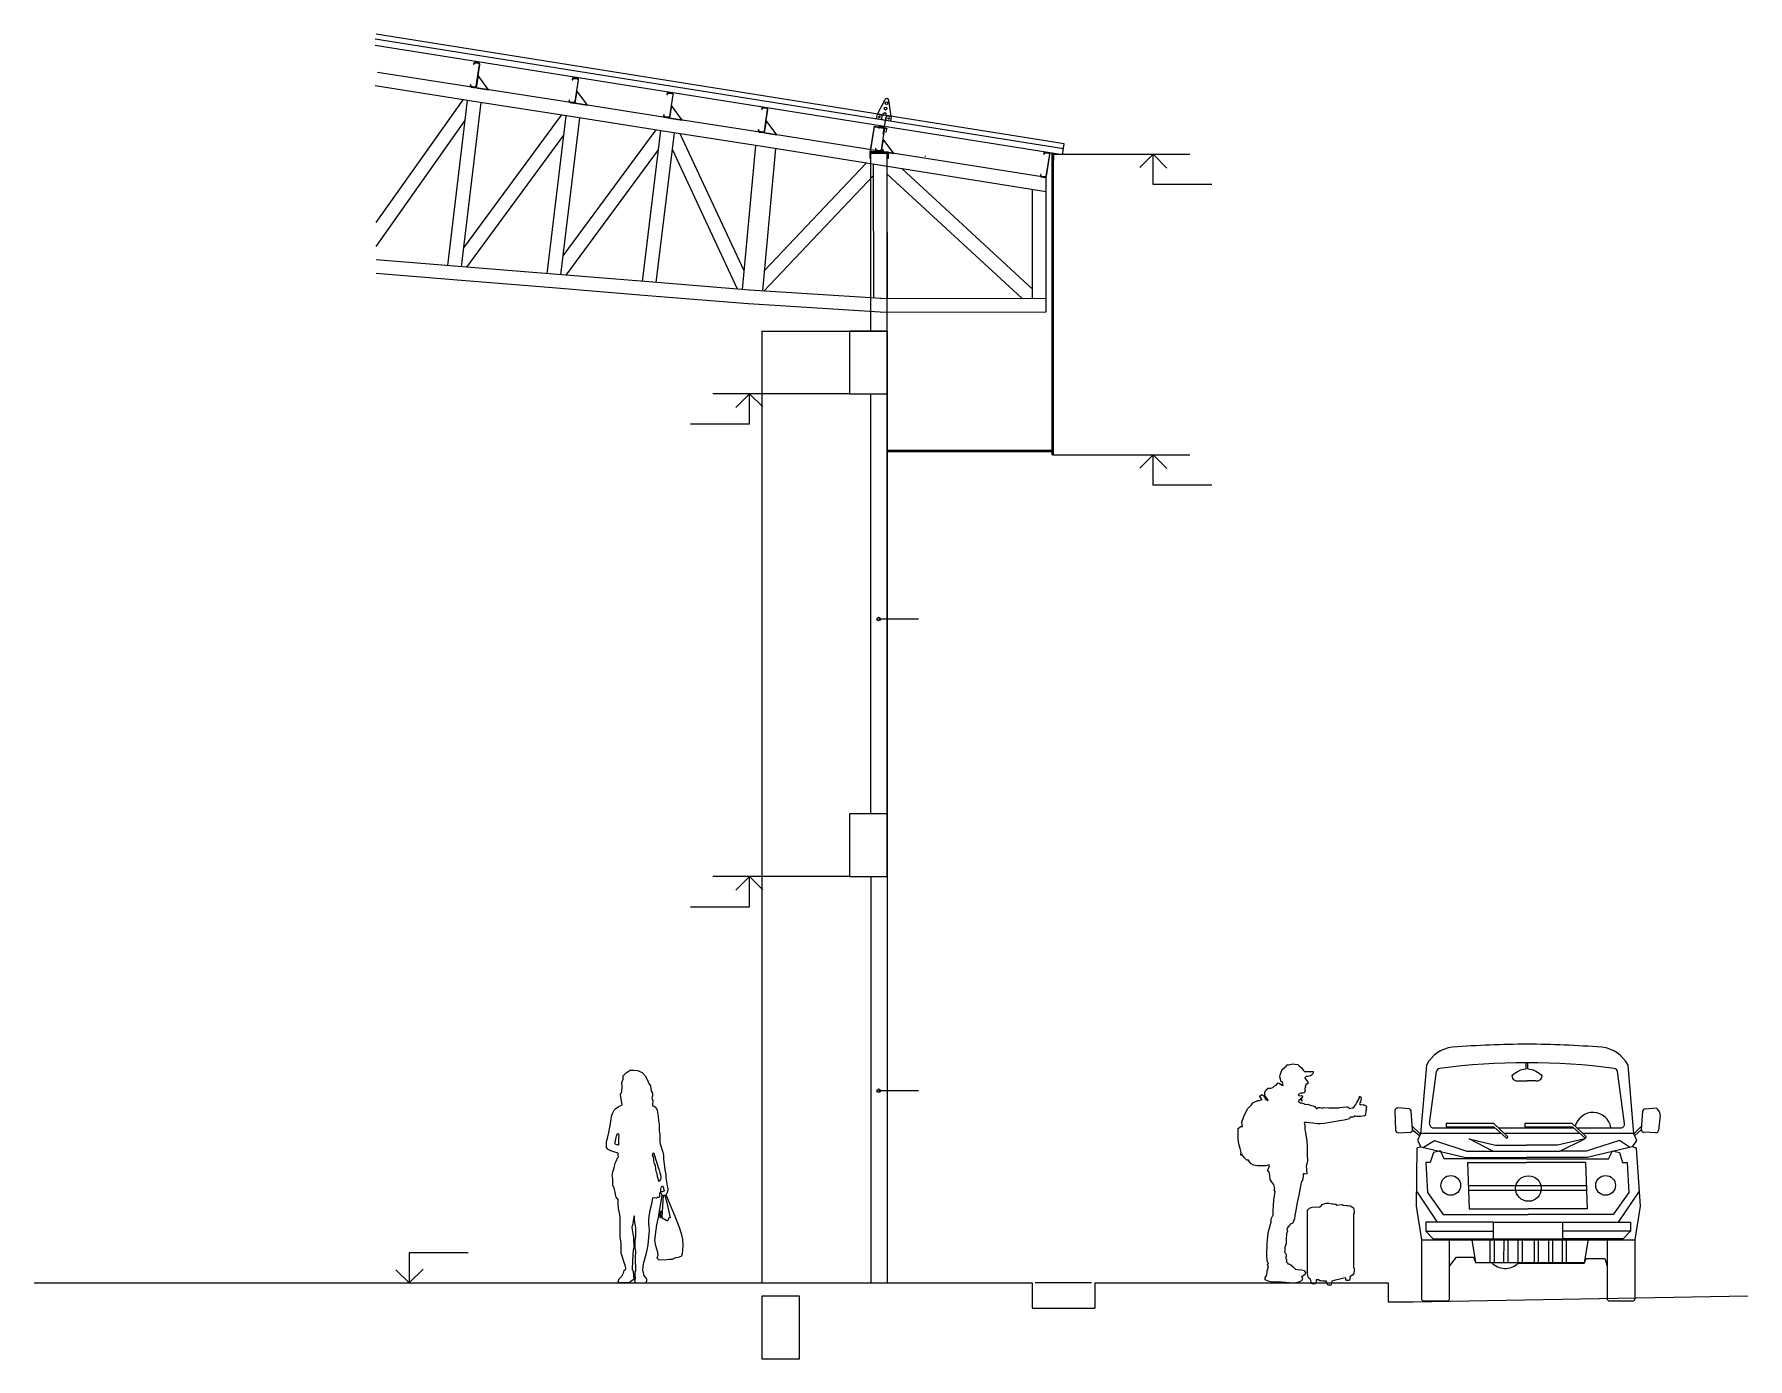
# Model space of a CAD drawing. Header units: metres. Extents: x -30.6 to -16.9, y -0.6 to 10.
import ezdxf

# ---------------------------------------------------------------- set-up
doc = ezdxf.new("R2010")
doc.units = ezdxf.units.M
doc.layers.add('0-cortes', color=7, linetype='Continuous')
doc.layers.add('0-TEXTO', color=7, linetype='Continuous')

msp = doc.modelspace()

# ---------------------------------------------------------------- linework, layer by layer
at = {"color": 11}
for p, q in [((-22.41, 9.056), (-27.904, 9.93)), ((-22.417, 9.007), (-27.904, 9.88)), ((-23.833, 9.321), (-23.833, 9.321)), ((-22.417, 9.007), (-22.41, 9.056)), ((-23.947, 7.6), (-23.947, 9.018)), ((-23.817, 9.018), (-23.947, 9.018)), ((-23.817, 7.6), (-23.817, 9.018)), ((-22.502, 9.012), (-22.502, 6.612)), ((-22.492, 9.012), (-22.502, 9.012)), ((-22.492, 9.012), (-22.492, 6.612)), ((-23.947, 3.745), (-23.947, 7.1)), ((-23.817, 3.745), (-23.817, 7.1)), ((-22.502, 6.647), (-23.817, 6.647)), ((-22.502, 6.637), (-23.817, 6.637)), ((-22.492, 6.612), (-22.502, 6.612)), ((-23.947, 3.245), (-23.947, 0)), ((-23.817, 3.245), (-23.817, 0))]:
    msp.add_line(p, q, dxfattribs=at)
at = {"color": 8}
for p, q in [((-22.403, 9.096), (-27.898, 9.97)), ((-23.894, 9.331), (-23.832, 9.449)), ((-23.784, 9.313), (-23.804, 9.444)), ((-23.827, 9.31), (-23.851, 9.172)), ((-23.827, 9.282), (-23.864, 9.288)), ((-23.888, 9.042), (-23.889, 9.038)), ((-22.417, 9.007), (-22.403, 9.096)), ((-23.701, 8.897), (-22.657, 7.934)), ((-23.516, 8.996), (-23.512, 8.996)), ((-22.492, 9.012), (-21.4, 9.012)), ((-23.817, 8.854), (-22.742, 7.863)), ((-22.547, 7.754), (-22.547, 8.825)), ((-22.657, 7.864), (-22.657, 8.731)), ((-23.869, 7.86), (-22.547, 7.864)), ((-23.869, 7.75), (-22.547, 7.754)), ((-24.817, 7.6), (-24.817, 0)), ((-24.817, 7.6), (-23.817, 7.6)), ((-23.817, 7.6), (-23.817, 0)), ((-24.117, 7.1), (-25.21, 7.1)), ((-22.492, 6.612), (-21.4, 6.612)), ((-24.117, 3.245), (-25.21, 3.245)), ((-19.486, 1.272), (-19.43, 1.688)), ((-18.716, 1.709), (-18.716, 1.758)), ((-18.701, 1.709), (-18.701, 1.758)), ((-17.93, 1.272), (-17.986, 1.688)), ((-18.777, 1.615), (-18.708, 1.615)), ((-18.639, 1.615), (-18.708, 1.615)), ((-19.763, 1.377), (-19.758, 1.218)), ((-19.65, 1.389), (-19.741, 1.397)), ((-19.622, 1.224), (-19.632, 1.371)), ((-17.794, 1.224), (-17.784, 1.371)), ((-17.766, 1.389), (-17.675, 1.397)), ((-19.561, 1.191), (-19.624, 1.251)), ((-19.457, 1.239), (-18.964, 1.239)), ((-18.974, 1.274), (-19.354, 1.274)), ((-19.354, 1.274), (-19.354, 1.247)), ((-19.354, 1.247), (-18.973, 1.247)), ((-18.866, 1.172), (-18.974, 1.274)), ((-18.973, 1.247), (-18.875, 1.158)), ((-18.937, 1.239), (-18.337, 1.239)), ((-18.347, 1.274), (-18.727, 1.274)), ((-18.727, 1.274), (-18.727, 1.247)), ((-18.727, 1.247), (-18.346, 1.247)), ((-18.239, 1.172), (-18.347, 1.274)), ((-18.346, 1.247), (-18.248, 1.158)), ((-18.31, 1.239), (-17.959, 1.239)), ((-17.855, 1.191), (-17.793, 1.251)), ((-17.645, 1.341), (-17.659, 1.218)), ((-19.737, 1.199), (-19.641, 1.203)), ((-19.624, 1.224), (-19.568, 1.176)), ((-19.534, 1.083), (-19.446, 1.137)), ((-19.446, 1.137), (-19.19, 1.051)), ((-18.98, 1.051), (-19.17, 1.152)), ((-19.17, 1.152), (-18.96, 1.101)), ((-18.96, 1.101), (-18.713, 1.101)), ((-18.465, 1.101), (-18.713, 1.101)), ((-18.247, 1.152), (-18.465, 1.101)), ((-18.446, 1.051), (-18.247, 1.152)), ((-17.97, 1.137), (-18.235, 1.051)), ((-17.891, 1.083), (-17.97, 1.137)), ((-17.793, 1.224), (-17.848, 1.176)), ((-17.679, 1.199), (-17.776, 1.203)), ((-19.556, 1.088), (-19.197, 1.003)), ((-19.516, 0.963), (-19.503, 0.723)), ((-19.481, 0.963), (-19.516, 0.963)), ((-19.456, 1.042), (-19.481, 0.963)), ((-19.398, 1.055), (-19.456, 1.042)), ((-19.369, 0.991), (-19.398, 1.055)), ((-18.713, 0.991), (-19.369, 0.991)), ((-19.197, 1.003), (-18.713, 1.003)), ((-19.19, 1.051), (-18.98, 1.051)), ((-19.184, 0.962), (-18.713, 0.962)), ((-18.98, 1.051), (-18.446, 1.051)), ((-18.229, 1.003), (-18.713, 1.003)), ((-18.713, 0.991), (-18.057, 0.991)), ((-18.242, 0.962), (-18.713, 0.962)), ((-18.235, 1.051), (-18.446, 1.051)), ((-17.87, 1.088), (-18.229, 1.003)), ((-18.057, 0.991), (-18.027, 1.055)), ((-18.027, 1.055), (-17.97, 1.042)), ((-17.97, 1.042), (-17.945, 0.963)), ((-17.945, 0.963), (-17.91, 0.963)), ((-17.91, 0.963), (-17.896, 0.723)), ((-19.422, 0.485), (-19.588, 0.732)), ((-19.503, 0.723), (-19.377, 0.547)), ((-17.896, 0.723), (-18.021, 0.547)), ((-17.977, 0.485), (-17.81, 0.732)), ((-19.377, 0.547), (-18.699, 0.547)), ((-18.021, 0.547), (-18.699, 0.547)), ((-18.976, 0.485), (-19.516, 0.485)), ((-19.516, 0.485), (-19.516, 0.413)), ((-19.516, 0.413), (-18.976, 0.413)), ((-19.516, 0.413), (-19.458, 0.351)), ((-18.976, 0.485), (-18.423, 0.485)), ((-18.976, 0.351), (-18.976, 0.485)), ((-18.423, 0.351), (-18.423, 0.485)), ((-18.423, 0.485), (-17.883, 0.485)), ((-17.883, 0.413), (-18.423, 0.413)), ((-17.883, 0.413), (-17.941, 0.351)), ((-17.883, 0.485), (-17.883, 0.413)), ((-19.551, 0.344), (-17.845, 0.344)), ((-19.458, 0.351), (-18.976, 0.351)), ((-19.004, 0.344), (-19.004, 0.164)), ((-18.976, 0.351), (-18.423, 0.351)), ((-18.97, 0.344), (-18.971, 0.164)), ((-18.894, 0.344), (-18.895, 0.164)), ((-18.861, 0.344), (-18.861, 0.163)), ((-18.781, 0.344), (-18.781, 0.163)), ((-18.748, 0.344), (-18.748, 0.163)), ((-18.651, 0.344), (-18.651, 0.163)), ((-18.618, 0.344), (-18.618, 0.163)), ((-18.538, 0.344), (-18.537, 0.163)), ((-18.504, 0.344), (-18.504, 0.164)), ((-18.428, 0.344), (-18.428, 0.164)), ((-17.941, 0.351), (-18.423, 0.351)), ((-18.395, 0.344), (-18.395, 0.164)), ((-19.12, 0.164), (-18.993, 0.164))]:
    msp.add_line(p, q, dxfattribs=at)
at = {"color": 8, "extrusion": (-0.002947, 0.999996, -2e-16)}
for p, q in [((-27.099, 9.542), (-27.887, 9.665)), ((-27.116, 9.433), (-27.904, 9.557)), ((-27.898, 8.467), (-27.203, 9.447)), ((-27.326, 8.123), (-27.168, 9.442)), ((-26.31, 9.419), (-27.099, 9.542)), ((-27.216, 8.114), (-27.059, 9.425)), ((-27.198, 8.264), (-26.417, 9.324)), ((-26.327, 9.31), (-27.116, 9.433)), ((-26.533, 8.058), (-26.38, 9.319)), ((-25.571, 9.192), (-26.327, 9.31)), ((-25.554, 9.301), (-26.31, 9.419)), ((-27.898, 8.276), (-27.188, 9.279)), ((-26.423, 8.049), (-26.271, 9.302)), ((-26.405, 8.2), (-25.661, 9.206)), ((-25.771, 7.996), (-25.624, 9.201)), ((-25.661, 7.987), (-25.515, 9.184)), ((-24.815, 9.074), (-25.571, 9.192)), ((-24.798, 9.183), (-25.554, 9.301)), ((-24.958, 8.081), (-25.469, 9.176)), ((-22.547, 8.825), (-24.798, 9.183)), ((-27.174, 8.111), (-26.398, 9.164)), ((-26.381, 8.046), (-25.643, 9.046)), ((-25.011, 7.935), (-25.532, 9.05)), ((-24.971, 7.932), (-24.866, 9.082)), ((-22.547, 8.713), (-24.816, 9.074)), ((-24.809, 7.924), (-24.706, 9.057)), ((-24.794, 8.087), (-23.984, 8.942)), ((-23.924, 7.864), (-23.927, 8.933)), ((-23.814, 7.86), (-23.817, 8.916)), ((-24.801, 7.92), (-23.927, 8.842)), ((-27.273, 8.119), (-27.898, 8.17)), ((-26.48, 8.054), (-27.273, 8.119)), ((-27.282, 8.009), (-27.898, 8.059)), ((-26.489, 7.944), (-27.282, 8.009)), ((-25.727, 7.882), (-26.489, 7.944)), ((-25.719, 7.992), (-26.48, 8.054)), ((-24.917, 7.928), (-25.719, 7.992)), ((-24.926, 7.818), (-25.727, 7.882)), ((-23.873, 7.75), (-24.925, 7.818)), ((-23.866, 7.86), (-24.918, 7.928))]:
    msp.add_line(p, q, dxfattribs=at)
at = {"color": 4}
for p, q in [((-30.627, 0), (-22.66, 0)), ((-22.66, 0), (-22.66, -0.2)), ((-22.185, 0), (-22.635, 0)), ((-22.16, 0), (-19.817, 0)), ((-22.16, 0), (-22.16, -0.2)), ((-19.817, 0), (-19.817, -0.15)), ((-19.617, -0.15), (-16.946, -0.103)), ((-22.66, -0.2), (-22.16, -0.2)), ((-19.817, -0.15), (-19.617, -0.15))]:
    msp.add_line(p, q, dxfattribs=at)
at = {"color": 8}
for points in [[(-27.07, 9.727, 0.414214), (-27.08, 9.742), (-27.105, 9.745, 0.414214), (-27.119, 9.735), (-27.12, 9.73), (-27.116, 9.729), (-27.115, 9.734, -0.414214), (-27.105, 9.742), (-27.081, 9.738, -0.414214), (-27.074, 9.728), (-27.101, 9.555, -0.414214), (-27.111, 9.548), (-27.135, 9.552, -0.414214), (-27.142, 9.562), (-27.141, 9.567), (-27.145, 9.568), (-27.146, 9.562, 0.391456), (-27.137, 9.548), (-27.123, 9.546), (-27.111, 9.544, 0.414214), (-27.097, 9.555)], [(-26.281, 9.604, 0.414214), (-26.292, 9.619), (-26.316, 9.622, 0.414214), (-26.331, 9.612), (-26.332, 9.607), (-26.328, 9.606), (-26.327, 9.611, -0.414214), (-26.317, 9.618), (-26.293, 9.615, -0.414214), (-26.285, 9.605), (-26.312, 9.432, -0.414214), (-26.322, 9.425), (-26.346, 9.429, -0.414214), (-26.354, 9.439), (-26.353, 9.444), (-26.357, 9.445), (-26.358, 9.439, 0.391456), (-26.348, 9.425), (-26.335, 9.423), (-26.323, 9.421, 0.414214), (-26.308, 9.432)], [(-25.525, 9.486, 0.414214), (-25.536, 9.501), (-25.56, 9.504, 0.414214), (-25.575, 9.494), (-25.576, 9.489), (-25.572, 9.488), (-25.571, 9.493, -0.414214), (-25.561, 9.5), (-25.537, 9.497, -0.414214), (-25.529, 9.487), (-25.556, 9.314, -0.414214), (-25.566, 9.307), (-25.591, 9.311, -0.414214), (-25.598, 9.321), (-25.597, 9.326), (-25.601, 9.327), (-25.602, 9.321, 0.391456), (-25.592, 9.307), (-25.579, 9.305), (-25.567, 9.303, 0.414214), (-25.552, 9.314)], [(-24.77, 9.368, 0.414214), (-24.78, 9.383), (-24.804, 9.386, 0.414214), (-24.819, 9.376), (-24.82, 9.371), (-24.816, 9.37), (-24.815, 9.375, -0.414214), (-24.805, 9.382), (-24.781, 9.379, -0.414214), (-24.774, 9.369), (-24.8, 9.196, -0.414214), (-24.81, 9.189), (-24.835, 9.193, -0.414214), (-24.842, 9.203), (-24.841, 9.208), (-24.845, 9.209), (-24.846, 9.203, 0.391456), (-24.836, 9.189), (-24.823, 9.187), (-24.811, 9.185, 0.414214), (-24.797, 9.196)], [(-23.835, 9.219, 0.414214), (-23.846, 9.234), (-23.87, 9.238, 0.414214), (-23.885, 9.227), (-23.885, 9.222), (-23.881, 9.221), (-23.881, 9.227, -0.414214), (-23.871, 9.234), (-23.846, 9.23, -0.414214), (-23.839, 9.22), (-23.866, 9.048, -0.414214), (-23.876, 9.04), (-23.9, 9.044, -0.414214), (-23.908, 9.054), (-23.907, 9.059), (-23.911, 9.06), (-23.911, 9.055, 0.391456), (-23.902, 9.04), (-23.889, 9.038), (-23.877, 9.036, 0.414214), (-23.862, 9.047)], [(-22.518, 9.01, 0.414214), (-22.529, 9.024), (-22.553, 9.028, 0.414214), (-22.567, 9.018), (-22.568, 9.012), (-22.564, 9.012), (-22.563, 9.017, -0.414214), (-22.553, 9.024), (-22.529, 9.02, -0.414214), (-22.522, 9.01), (-22.549, 8.838, -0.414214), (-22.559, 8.831), (-22.583, 8.835, -0.414214), (-22.59, 8.844), (-22.59, 8.85), (-22.593, 8.85), (-22.594, 8.845, 0.391456), (-22.585, 8.831), (-22.572, 8.829), (-22.559, 8.827, 0.414214), (-22.545, 8.837)]]:
    msp.add_lwpolyline(points, format="xyb", close=True, dxfattribs=at)
for points in [[(-27.083, 9.641), (-27.099, 9.542), (-27, 9.526)], [(-26.295, 9.518), (-26.31, 9.419), (-26.211, 9.403)], [(-25.539, 9.4), (-25.554, 9.301), (-25.455, 9.285)], [(-23.894, 9.331), (-23.858, 9.325), (-23.864, 9.288), (-23.901, 9.294)], [(-23.821, 9.319), (-23.784, 9.313), (-23.79, 9.276), (-23.827, 9.282)], [(-24.783, 9.282), (-24.798, 9.183), (-24.699, 9.167)], [(-23.849, 9.133), (-23.864, 9.034), (-23.765, 9.019)]]:
    msp.add_lwpolyline(points, close=True, dxfattribs=at)
at = {"color": 11}
for points in [[(-23.85, 9.041), (-23.852, 9.031), (-23.81, 9.031), (-23.81, 8.979), (-23.812, 8.979), (-23.812, 9.029), (-23.952, 9.029), (-23.952, 8.979), (-23.954, 8.979), (-23.954, 9.029), (-23.919, 9.233, -0.414214), (-23.917, 9.235), (-23.822, 9.219, -0.414214), (-23.82, 9.216)], [(-23.852, 9.031), (-23.849, 9.051), (-23.851, 9.051), (-23.854, 9.031), (-23.951, 9.031), (-23.917, 9.231, -0.414214), (-23.915, 9.232), (-23.824, 9.217, -0.414214), (-23.823, 9.215), (-23.827, 9.189), (-23.825, 9.189), (-23.82, 9.216)]]:
    msp.add_lwpolyline(points, format="xyb", dxfattribs=at)
for points in [[(-22.553, 9.027), (-22.553, 9.028), (-22.489, 9.018), (-22.489, 8.964), (-22.49, 8.964), (-22.49, 9.017)], [(-24.117, 7.6), (-24.117, 7.1), (-23.817, 7.1), (-23.817, 7.6)], [(-24.117, 3.745), (-24.117, 3.245), (-23.817, 3.245), (-23.817, 3.745)], [(-24.817, -0.105), (-24.817, -0.605), (-24.517, -0.605), (-24.517, -0.105)]]:
    msp.add_lwpolyline(points, close=True, dxfattribs=at)
at = {"color": 8}
for points in [[(-21.224, 8.77), (-21.694, 8.77), (-21.694, 9.012), (-21.8, 8.906), (-21.694, 9.012), (-21.584, 8.902)], [(-25.386, 6.859), (-24.915, 6.859), (-24.915, 7.1), (-24.809, 6.994), (-24.915, 7.1), (-25.025, 6.99)], [(-21.224, 6.37), (-21.694, 6.37), (-21.694, 6.612), (-21.8, 6.506), (-21.694, 6.612), (-21.584, 6.502)], [(-25.386, 3.004), (-24.915, 3.004), (-24.915, 3.245), (-24.809, 3.139), (-24.915, 3.245), (-25.025, 3.135)], [(-19.558, 1.196), (-18.917, 1.196)], [(-18.892, 1.196), (-18.29, 1.196)], [(-18.265, 1.196), (-17.856, 1.196)], [(-19.184, 0.962), (-19.17, 0.592), (-18.699, 0.592)], [(-18.242, 0.962), (-18.228, 0.592), (-18.699, 0.592)], [(-19.17, 0.777), (-18.228, 0.777)], [(-19.17, 0.741), (-18.228, 0.741)], [(-19.327, 0.135), (-19.327, 0.344)], [(-19.148, 0.344), (-19.12, 0.164)], [(-18.224, 0.337), (-18.252, 0.157)], [(-27.162, 0.241), (-27.633, 0.241), (-27.633, 0), (-27.739, 0.106), (-27.633, 0), (-27.523, 0.11)]]:
    msp.add_lwpolyline(points, dxfattribs=at)
for points in [[(-18.78, 0.157), (-18.252, 0.157), (-18.237, 0.196), (-18.088, 0.196), (-18.069, 0.135), (-18.069, -0.124, 0.414214), (-18.05, -0.144), (-17.864, -0.144, 0.414214), (-17.845, -0.124), (-17.845, 0.344), (-17.802, 0.612), (-17.834, 1.077), (-17.867, 1.088), (-17.831, 1.137), (-17.855, 1.191), (-17.902, 1.739, 0.248273), (-18.11, 1.882, 0.017317), (-18.708, 1.906, 0.018859), (-19.304, 1.882, 0.248273), (-19.512, 1.739), (-19.559, 1.191), (-19.583, 1.137), (-19.556, 1.088), (-19.589, 1.077), (-19.594, 0.612), (-19.551, 0.344), (-19.551, -0.124, 0.414214), (-19.532, -0.144), (-19.346, -0.144, 0.414214), (-19.327, -0.124), (-19.327, 0.135), (-19.272, 0.205), (-19.135, 0.205), (-19.12, 0.164), (-18.25, 0.163)], [(-18.829, 1.651, -0.216214), (-18.716, 1.709, -1.192684)], [(-18.701, 1.709, -0.216214), (-18.588, 1.651, -1.192684)], [(-18.069, 0.344), (-18.069, 0.135, 0.414214)]]:
    msp.add_lwpolyline(points, format="xyb", dxfattribs=at)
for centre, radius in [((-23.879, 9.31), 0.00588), ((-23.837, 9.333), 0.0112), ((-23.83, 9.376), 0.0112), ((-23.822, 9.419), 0.0112), ((-23.805, 9.297), 0.00588), ((-19.317, 0.779), 0.0789), ((-18.697, 0.754), 0.102), ((-18.081, 0.779), 0.0789)]:
    msp.add_circle(centre, radius, dxfattribs=at)
for centre, radius, start, end in [((-23.819, 9.442), 0.015, 8.7972, 151.9273), ((-19.401, 1.684), 0.0294, 97.3311, 172.3482), ((-18.708, -3.703), 5.461, 82.6689, 97.3311), ((-18.787, 1.655), 0.0413, 184.5766, 284.1312), ((-18.629, 1.655), 0.0413, 255.8688, 355.4234), ((-18.015, 1.684), 0.0294, 7.6518, 82.6689), ((-19.743, 1.377), 0.0196, 85.2187, 181.7883), ((-19.652, 1.37), 0.0196, 3.9897, 85.2187), ((-17.765, 1.37), 0.0196, 94.7813, 176.0103), ((-17.724, 1.334), 0.0793, 5.0706, 52.0037), ((-19.457, 1.268), 0.0294, 172.3482, 270), ((-18.182, 1.217), 0.145, 8.754, 166.3234), ((-17.959, 1.268), 0.0294, 270, 7.6518), ((-19.738, 1.219), 0.0196, 181.7883, 272.2483), ((-19.642, 1.222), 0.0196, 272.2483, 3.9897), ((-18.871, 1.165), 0.00843, 241.9249, 53.9896), ((-18.244, 1.165), 0.00843, 241.9249, 53.9896), ((-17.775, 1.222), 0.0196, 176.0103, 267.7517), ((-17.678, 1.219), 0.0196, 267.7517, 358.2117), ((-18.883, 0.265), 0.149, 222.6533, 313.7886)]:
    msp.add_arc(centre, radius, start, end, dxfattribs=at)
at = {"layer": '0-cortes', "color": 251}
for points in [[(-25.933, 1.424), (-25.941, 1.467), (-25.945, 1.506), (-25.935, 1.529), (-25.932, 1.569), (-25.936, 1.6), (-25.926, 1.628), (-25.926, 1.654), (-25.902, 1.679), (-25.885, 1.688), (-25.869, 1.7), (-25.839, 1.699), (-25.81, 1.697), (-25.774, 1.68), (-25.75, 1.653), (-25.73, 1.618), (-25.721, 1.593), (-25.708, 1.573), (-25.703, 1.548), (-25.698, 1.528), (-25.692, 1.515), (-25.692, 1.493), (-25.695, 1.479), (-25.688, 1.454), (-25.692, 1.427), (-25.691, 1.415), (-25.678, 1.411), (-25.664, 1.401), (-25.654, 1.381), (-25.651, 1.36), (-25.646, 1.328), (-25.642, 1.298), (-25.637, 1.264), (-25.637, 1.217), (-25.631, 1.182), (-25.632, 1.143), (-25.631, 1.122), (-25.618, 1.077), (-25.608, 1.043), (-25.602, 1.019), (-25.602, 0.989), (-25.598, 0.95), (-25.591, 0.904), (-25.584, 0.866), (-25.584, 0.839), (-25.579, 0.808), (-25.574, 0.776), (-25.567, 0.754), (-25.57, 0.731), (-25.577, 0.714), (-25.583, 0.705), (-25.508, 0.52), (-25.488, 0.471), (-25.478, 0.445), (-25.463, 0.394), (-25.45, 0.346), (-25.448, 0.301), (-25.45, 0.259), (-25.453, 0.239), (-25.459, 0.213), (-25.486, 0.204), (-25.508, 0.2), (-25.533, 0.188), (-25.554, 0.188), (-25.575, 0.184), (-25.638, 0.182), (-25.653, 0.199), (-25.646, 0.225), (-25.649, 0.244), (-25.665, 0.296), (-25.672, 0.339), (-25.664, 0.405), (-25.655, 0.463), (-25.644, 0.523), (-25.613, 0.702), (-25.622, 0.716), (-25.631, 0.725), (-25.634, 0.708), (-25.635, 0.691), (-25.638, 0.682), (-25.651, 0.682), (-25.66, 0.678), (-25.69, 0.679), (-25.7, 0.63), (-25.711, 0.578), (-25.719, 0.533), (-25.722, 0.498), (-25.722, 0.469), (-25.721, 0.45), (-25.717, 0.418), (-25.722, 0.362), (-25.727, 0.305), (-25.742, 0.239), (-25.757, 0.179), (-25.765, 0.151), (-25.768, 0.132), (-25.771, 0.1), (-25.764, 0.089), (-25.762, 0.061), (-25.742, 0.036), (-25.737, 0.024), (-25.744, 0), (-25.824, -0.001), (-25.833, 0.015), (-25.827, 0.037), (-25.83, 0.061), (-25.83, 0.087), (-25.823, 0.094), (-25.826, 0.203), (-25.825, 0.255), (-25.829, 0.281), (-25.829, 0.341), (-25.825, 0.372), (-25.823, 0.405), (-25.825, 0.434), (-25.827, 0.456), (-25.831, 0.486), (-25.834, 0.506), (-25.834, 0.528), (-25.837, 0.535), (-25.841, 0.523), (-25.845, 0.497), (-25.848, 0.471), (-25.857, 0.445), (-25.853, 0.424), (-25.848, 0.393), (-25.842, 0.365), (-25.842, 0.338), (-25.84, 0.305), (-25.841, 0.285), (-25.844, 0.263), (-25.847, 0.227), (-25.851, 0.176), (-25.853, 0.104), (-25.844, 0.094), (-25.839, 0.027), (-25.853, 0.02), (-25.876, 0), (-25.956, 0), (-25.965, 0.011), (-25.956, 0.033), (-25.936, 0.053), (-25.923, 0.08), (-25.919, 0.087), (-25.917, 0.102), (-25.906, 0.106), (-25.904, 0.118), (-25.907, 0.132), (-25.941, 0.239), (-25.942, 0.314), (-25.95, 0.372), (-25.95, 0.427), (-25.95, 0.488), (-25.949, 0.529), (-25.954, 0.558), (-25.961, 0.594), (-25.964, 0.637), (-25.965, 0.666), (-25.982, 0.684), (-25.986, 0.706), (-25.989, 0.724), (-25.996, 0.757), (-26.007, 0.782), (-26.007, 0.833), (-26.014, 0.854), (-26.007, 0.886), (-25.996, 0.919), (-25.988, 0.956), (-25.978, 0.979), (-25.97, 0.999), (-25.962, 1.006), (-25.966, 1.017), (-25.964, 1.035), (-25.999, 1.046), (-26.024, 1.055), (-26.045, 1.066), (-26.052, 1.074), (-26.057, 1.081), (-26.058, 1.094), (-26.058, 1.11), (-26.058, 1.124), (-26.055, 1.137), (-26.049, 1.153), (-26.044, 1.181), (-26.04, 1.202), (-26.031, 1.244), (-26.022, 1.305), (-26.017, 1.332), (-26.008, 1.359), (-25.997, 1.379), (-25.983, 1.394), (-25.964, 1.406), (-25.948, 1.414), (-25.935, 1.419), (-25.933, 1.424)], [(-20.74, 0.007), (-20.755, 0.01), (-20.774, 0.014), (-20.798, 0.026), (-20.798, 0.044), (-20.788, 0.057), (-20.783, 0.083), (-20.783, 0.1), (-20.775, 0.111), (-20.78, 0.12), (-20.773, 0.125), (-20.781, 0.147), (-20.773, 0.156), (-20.782, 0.174), (-20.786, 0.224), (-20.784, 0.316), (-20.774, 0.401), (-20.758, 0.46), (-20.751, 0.486), (-20.751, 0.511), (-20.734, 0.545), (-20.734, 0.575), (-20.73, 0.661), (-20.72, 0.729), (-20.728, 0.744), (-20.722, 0.755), (-20.729, 0.787), (-20.744, 0.802), (-20.758, 0.826), (-20.763, 0.857), (-20.768, 0.884), (-20.781, 0.896), (-20.773, 0.915), (-20.765, 0.934), (-20.768, 0.944), (-20.795, 0.936), (-20.826, 0.935), (-20.859, 0.934), (-20.892, 0.941), (-20.912, 0.952), (-20.923, 0.966), (-20.931, 0.981), (-20.946, 0.981), (-20.964, 0.999), (-20.98, 1.021), (-20.985, 1.028), (-20.99, 1.019), (-20.994, 1.019), (-20.994, 1.027), (-20.991, 1.042), (-20.999, 1.073), (-21.012, 1.122), (-21.014, 1.159), (-21.014, 1.198), (-21.014, 1.233), (-21, 1.245), (-20.993, 1.25), (-20.98, 1.25), (-20.985, 1.284), (-20.968, 1.33), (-20.941, 1.389), (-20.907, 1.421), (-20.897, 1.439), (-20.857, 1.457), (-20.843, 1.457), (-20.834, 1.462), (-20.824, 1.466), (-20.838, 1.483), (-20.844, 1.492), (-20.824, 1.505), (-20.816, 1.498), (-20.801, 1.481), (-20.8, 1.468), (-20.784, 1.46), (-20.779, 1.454), (-20.775, 1.462), (-20.79, 1.481), (-20.802, 1.497), (-20.802, 1.522), (-20.791, 1.542), (-20.774, 1.555), (-20.753, 1.555), (-20.737, 1.561), (-20.727, 1.572), (-20.711, 1.58), (-20.695, 1.597), (-20.684, 1.592), (-20.663, 1.578), (-20.656, 1.576), (-20.661, 1.6), (-20.673, 1.611), (-20.677, 1.627), (-20.683, 1.645), (-20.678, 1.662), (-20.664, 1.705), (-20.632, 1.731), (-20.624, 1.742), (-20.613, 1.742), (-20.577, 1.75), (-20.561, 1.748), (-20.539, 1.744), (-20.529, 1.736), (-20.512, 1.719), (-20.5, 1.707), (-20.492, 1.697), (-20.484, 1.689), (-20.416, 1.689), (-20.415, 1.687), (-20.417, 1.678), (-20.42, 1.668), (-20.427, 1.662), (-20.43, 1.659), (-20.437, 1.653), (-20.448, 1.65), (-20.457, 1.648), (-20.471, 1.648), (-20.477, 1.644), (-20.481, 1.639), (-20.481, 1.635), (-20.47, 1.62), (-20.461, 1.607), (-20.458, 1.607), (-20.456, 1.596), (-20.46, 1.591), (-20.467, 1.587), (-20.474, 1.586), (-20.477, 1.583), (-20.473, 1.575), (-20.476, 1.571), (-20.479, 1.568), (-20.48, 1.565), (-20.478, 1.563), (-20.479, 1.556), (-20.482, 1.553), (-20.482, 1.548), (-20.482, 1.542), (-20.479, 1.536), (-20.481, 1.528), (-20.484, 1.521), (-20.489, 1.519), (-20.501, 1.514), (-20.513, 1.516), (-20.528, 1.511), (-20.533, 1.506), (-20.536, 1.502), (-20.529, 1.497), (-20.521, 1.494), (-20.512, 1.496), (-20.503, 1.493), (-20.502, 1.485), (-20.504, 1.479), (-20.51, 1.477), (-20.505, 1.452), (-20.507, 1.451), (-20.513, 1.476), (-20.52, 1.466), (-20.528, 1.462), (-20.53, 1.455), (-20.536, 1.45), (-20.526, 1.443), (-20.522, 1.438), (-20.509, 1.437), (-20.494, 1.433), (-20.486, 1.431), (-20.478, 1.426), (-20.459, 1.427), (-20.439, 1.42), (-20.419, 1.414), (-20.402, 1.408), (-20.388, 1.391), (-20.376, 1.4), (-20.364, 1.401), (-20.352, 1.397), (-20.344, 1.396), (-20.333, 1.401), (-20.29, 1.397), (-20.261, 1.398), (-20.227, 1.398), (-20.208, 1.398), (-20.208, 1.402), (-20.18, 1.404), (-20.147, 1.406), (-20.138, 1.406), (-20.126, 1.393), (-20.105, 1.398), (-20.094, 1.399), (-20.083, 1.414), (-20.076, 1.425), (-20.067, 1.441), (-20.062, 1.449), (-20.053, 1.461), (-20.05, 1.469), (-20.046, 1.479), (-20.046, 1.488), (-20.043, 1.489), (-20.039, 1.488), (-20.035, 1.484), (-20.032, 1.476), (-20.034, 1.465), (-20.034, 1.459), (-20.036, 1.453), (-20.039, 1.447), (-20.042, 1.439), (-20.045, 1.432), (-20.044, 1.426), (-20.032, 1.425), (-20.016, 1.423), (-20.008, 1.422), (-19.997, 1.416), (-19.99, 1.409), (-19.99, 1.401), (-19.994, 1.395), (-19.993, 1.391), (-19.99, 1.382), (-19.994, 1.377), (-19.996, 1.372), (-19.994, 1.368), (-19.994, 1.357), (-19.998, 1.353), (-20, 1.35), (-19.997, 1.347), (-19.998, 1.343), (-20, 1.336), (-20.006, 1.335), (-20.021, 1.332), (-20.038, 1.329), (-20.051, 1.328), (-20.067, 1.33), (-20.077, 1.331), (-20.086, 1.334), (-20.088, 1.33), (-20.09, 1.323), (-20.101, 1.323), (-20.117, 1.324), (-20.122, 1.32), (-20.125, 1.31), (-20.137, 1.307), (-20.169, 1.299), (-20.206, 1.294), (-20.247, 1.286), (-20.295, 1.278), (-20.327, 1.273), (-20.361, 1.27), (-20.384, 1.271), (-20.418, 1.275), (-20.447, 1.278), (-20.465, 1.281), (-20.485, 1.281), (-20.487, 1.277), (-20.482, 1.259), (-20.482, 1.223), (-20.478, 1.202), (-20.472, 1.166), (-20.466, 1.129), (-20.463, 1.094), (-20.463, 1.055), (-20.463, 1.024), (-20.46, 0.979), (-20.464, 0.962), (-20.471, 0.932), (-20.47, 0.91), (-20.469, 0.89), (-20.464, 0.878), (-20.468, 0.868), (-20.481, 0.87), (-20.494, 0.872), (-20.496, 0.871), (-20.496, 0.865), (-20.496, 0.849), (-20.501, 0.821), (-20.509, 0.809), (-20.515, 0.788), (-20.525, 0.731), (-20.531, 0.701), (-20.538, 0.666), (-20.546, 0.628), (-20.555, 0.579), (-20.562, 0.538), (-20.566, 0.512), (-20.581, 0.476), (-20.592, 0.473), (-20.6, 0.47), (-20.605, 0.455), (-20.615, 0.449), (-20.62, 0.44), (-20.624, 0.433), (-20.626, 0.43), (-20.622, 0.414), (-20.628, 0.391), (-20.63, 0.349), (-20.632, 0.316), (-20.643, 0.282), (-20.643, 0.262), (-20.644, 0.247), (-20.637, 0.239), (-20.63, 0.225), (-20.63, 0.212), (-20.635, 0.204), (-20.637, 0.199), (-20.628, 0.19), (-20.628, 0.179), (-20.63, 0.171), (-20.624, 0.166), (-20.619, 0.153), (-20.61, 0.153), (-20.593, 0.144), (-20.574, 0.127), (-20.556, 0.11), (-20.537, 0.107), (-20.508, 0.104), (-20.485, 0.099), (-20.478, 0.08), (-20.482, 0.065), (-20.496, 0.056), (-20.509, 0.05), (-20.502, 0.042), (-20.503, 0.024), (-20.515, 0.013), (-20.541, 0.003), (-20.569, -0.001), (-20.607, 0.001), (-20.665, 0.006), (-20.69, 0.01), (-20.713, 0.007), (-20.74, 0.007)], [(-25.965, 1.101), (-25.973, 1.104), (-25.985, 1.106), (-25.99, 1.11), (-25.99, 1.113), (-25.99, 1.122), (-25.983, 1.148), (-25.98, 1.161), (-25.977, 1.171), (-25.974, 1.184), (-25.97, 1.194), (-25.966, 1.194), (-25.962, 1.187), (-25.96, 1.173), (-25.96, 1.165), (-25.961, 1.158), (-25.962, 1.147), (-25.963, 1.132), (-25.962, 1.113), (-25.963, 1.104), (-25.965, 1.101)], [(-25.64, 0.811), (-25.645, 0.834), (-25.651, 0.851), (-25.653, 0.873), (-25.661, 0.889), (-25.665, 0.913), (-25.667, 0.934), (-25.674, 0.954), (-25.679, 0.974), (-25.68, 0.989), (-25.683, 1.008), (-25.692, 1.019), (-25.689, 1.027), (-25.686, 1.033), (-25.685, 1.038), (-25.68, 1.037), (-25.678, 1.029), (-25.672, 1.01), (-25.666, 0.991), (-25.654, 0.952), (-25.645, 0.924), (-25.637, 0.9), (-25.632, 0.88), (-25.627, 0.863), (-25.625, 0.851), (-25.625, 0.841), (-25.628, 0.83), (-25.633, 0.821), (-25.64, 0.811)], [(-25.611, 0.727), (-25.623, 0.73), (-25.623, 0.75), (-25.621, 0.759), (-25.619, 0.765), (-25.614, 0.772), (-25.609, 0.772), (-25.606, 0.768), (-25.604, 0.762), (-25.602, 0.753), (-25.599, 0.742), (-25.596, 0.739), (-25.6, 0.732), (-25.605, 0.729), (-25.611, 0.727)], [(-25.614, 0.522), (-25.603, 0.701), (-25.597, 0.701), (-25.593, 0.699), (-25.575, 0.643), (-25.549, 0.521), (-25.555, 0.519), (-25.563, 0.517), (-25.565, 0.507), (-25.567, 0.499), (-25.573, 0.496), (-25.578, 0.497), (-25.591, 0.507), (-25.608, 0.515), (-25.614, 0.522)], [(-25.624, 0.574), (-25.629, 0.561), (-25.633, 0.549), (-25.633, 0.532), (-25.633, 0.524), (-25.629, 0.52), (-25.624, 0.526), (-25.623, 0.547), (-25.622, 0.566), (-25.624, 0.574)], [(-20.461, 0.082), (-20.461, 0.54), (-20.461, 0.555), (-20.461, 0.582), (-20.446, 0.598), (-20.424, 0.605), (-20.397, 0.607), (-20.374, 0.606), (-20.362, 0.608), (-20.35, 0.619), (-20.343, 0.626), (-20.328, 0.633), (-20.308, 0.637), (-20.287, 0.638), (-20.264, 0.633), (-20.255, 0.631), (-20.244, 0.629), (-20.235, 0.628), (-20.23, 0.62), (-20.183, 0.627), (-20.176, 0.622), (-20.153, 0.619), (-20.137, 0.619), (-20.119, 0.616), (-20.106, 0.609), (-20.095, 0.599), (-20.092, 0.588), (-20.089, 0.574), (-20.089, 0.56), (-20.094, 0.551), (-20.093, 0.121), (-20.085, 0.112), (-20.088, 0.097), (-20.091, 0.076), (-20.103, 0.062), (-20.116, 0.054), (-20.124, 0.049), (-20.121, 0.037), (-20.123, 0.029), (-20.127, 0.023), (-20.132, 0.018), (-20.136, 0.02), (-20.139, 0.021), (-20.144, 0.019), (-20.15, 0.019), (-20.155, 0.028), (-20.156, 0.037), (-20.159, 0.042), (-20.193, 0.032), (-20.249, 0.019), (-20.268, 0.015), (-20.269, -0.003), (-20.271, -0.013), (-20.276, -0.018), (-20.283, -0.019), (-20.29, -0.016), (-20.293, -0.018), (-20.299, -0.017), (-20.302, -0.009), (-20.308, 0.008), (-20.308, 0.014), (-20.33, 0.014), (-20.338, 0.014), (-20.353, 0.016), (-20.363, 0.018), (-20.374, 0.025), (-20.385, 0.025), (-20.391, 0.025), (-20.391, 0.018), (-20.391, 0.007), (-20.395, -0.003), (-20.398, -0.008), (-20.404, -0.008), (-20.411, -0.004), (-20.413, -0.007), (-20.421, -0.007), (-20.426, -0.004), (-20.431, 0.009), (-20.434, 0.02), (-20.437, 0.029), (-20.45, 0.038), (-20.459, 0.054), (-20.461, 0.082)]]:
    msp.add_lwpolyline(points, dxfattribs=at)
at = {"layer": '0-TEXTO', "color": 12}
for p, q in [((-23.567, 5.301), (-23.885, 5.301)), ((-23.567, 1.535), (-23.885, 1.535))]:
    msp.add_line(p, q, dxfattribs=at)
at = {"layer": '0-TEXTO'}
for centre in [(-23.885, 5.301), (-23.885, 1.535)]:
    msp.add_circle(centre, 0.0143, dxfattribs=at)

doc.saveas('drawing.dxf')
